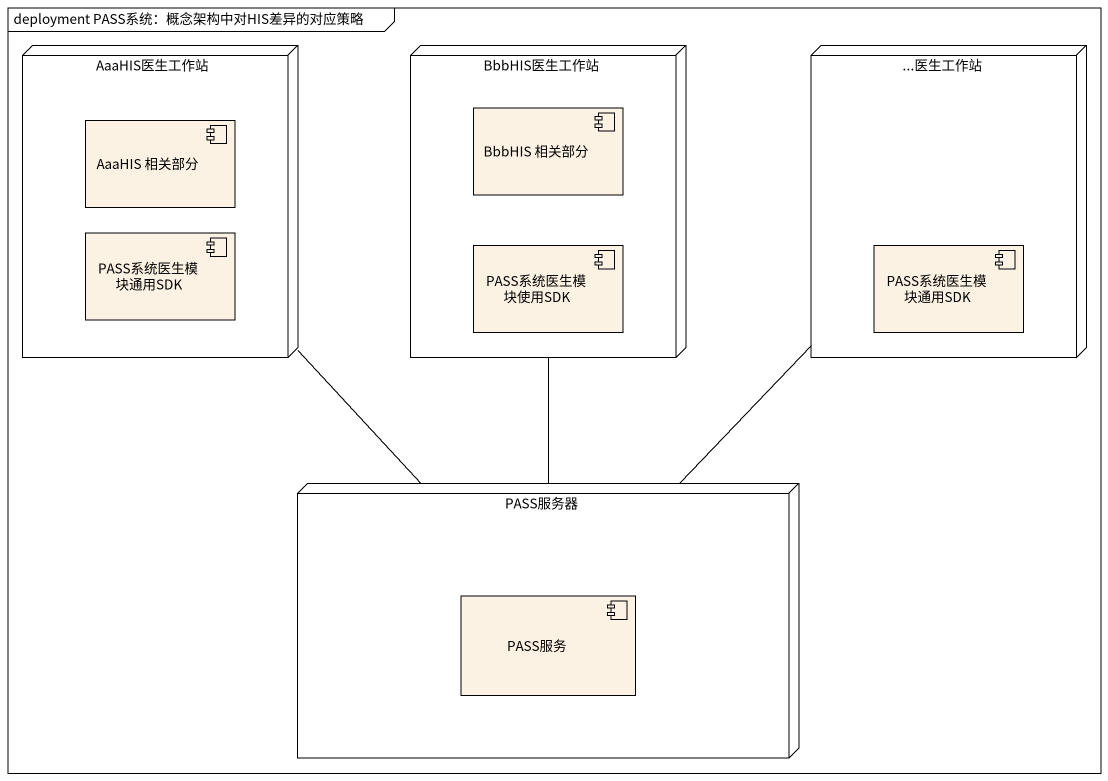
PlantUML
@startuml
mainframe deployment PASS系统：概念架构中对HIS差异的对应策略
node AaaHIS医生工作站 {
  component "AaaHIS 相关部分" as AaaHIS_相关部分
  component PASS系统医生模块通用SDK
}
node BbbHIS医生工作站 {
  component "BbbHIS 相关部分" as BbbHIS_相关部分
  component PASS系统医生模块使用SDK
}
node "...医生工作站" as 医生工作站 {
  component "PASS系统医生模块通用SDK" as PASS系统医生模块通用SDK_2
}
node PASS服务器 {
  component PASS服务
}
AaaHIS医生工作站 -- PASS服务器
BbbHIS医生工作站 -- PASS服务器
医生工作站 -- PASS服务器
@enduml
